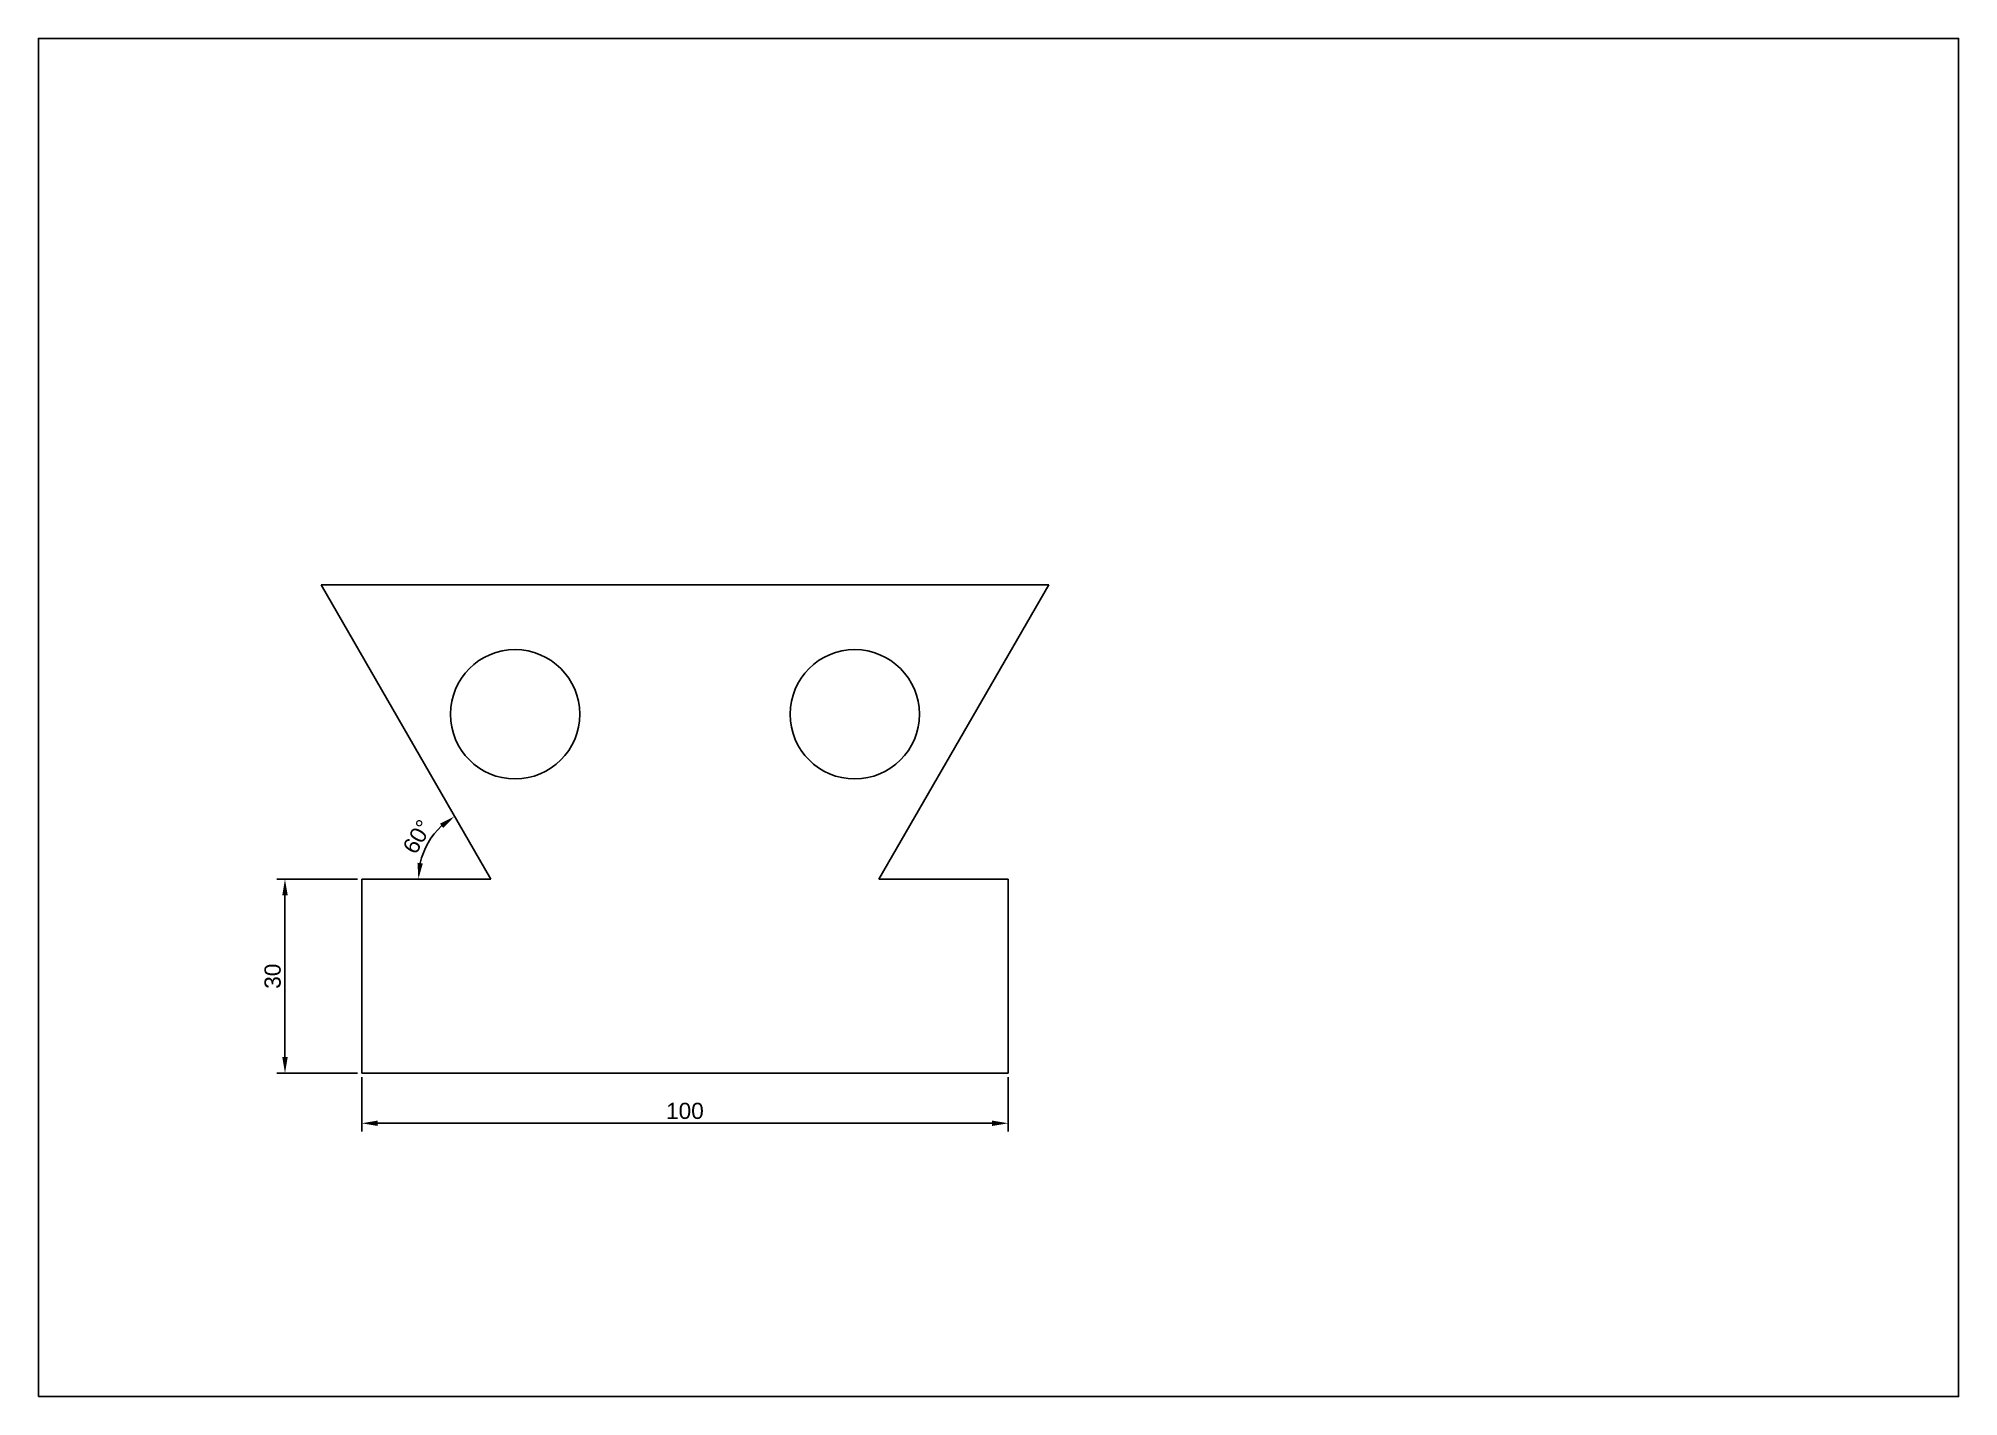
# Model space of a CAD drawing. Header units: millimetres. Extents: x 0 to 297, y 0 to 210.
import ezdxf

# ---------------------------------------------------------------- set-up
doc = ezdxf.new("R2010")
doc.units = ezdxf.units.MM
doc.styles.get("Standard").update_dxf_attribs({"font": 'arial.ttf'})
doc.dimstyles.new('ISO-25', dxfattribs={"dimtxt": 2.5, "dimasz": 2.5, "dimexe": 1.25, "dimexo": 0.625, "dimtad": 1, "dimtxsty": 'Standard', "dimcen": 2.5, "dimadec": 0, "dimazin": 0, "dimtfac": 1, "dimtmove": 0, "dimatfit": 3, "dimfxl": 1, "dimarcsym": 0})

# ---------------------------------------------------------------- blocks, each defined once
blk = doc.blocks.new('*D3')
at = {"color": 0, "lineweight": -2, "transparency": 16777216}
for p, q in [((50, 49.38), (50, 41.01)), ((150, 49.38), (150, 41.01)), ((147.5, 42.26), (52.5, 42.26))]:
    blk.add_line(p, q, dxfattribs=at)
at = {"color": 0, "transparency": 16777216}
for points in [[(52.5, 42.68), (52.5, 41.84), (50, 42.26)], [(147.5, 42.68), (147.5, 41.84), (150, 42.26)]]:
    blk.add_solid(points, dxfattribs=at)
at = {"layer": 'Defpoints', "color": 0, "transparency": 16777216}
for p in [(50, 50), (150, 50), (50, 42.26)]:
    blk.add_point(p, dxfattribs=at)
at = {"color": 0, "transparency": 16777216, "insert": (100, 44.16), "char_height": 2.5, "attachment_point": 5}
blk.add_mtext('100', dxfattribs=at)
blk = doc.blocks.new('*D4')
at = {"color": 0, "lineweight": -2, "transparency": 16777216}
for p, q in [((49.38, 80), (36.89, 80)), ((38.14, 52.5), (38.14, 77.5)), ((49.38, 50), (36.89, 50))]:
    blk.add_line(p, q, dxfattribs=at)
at = {"color": 0, "transparency": 16777216}
for points in [[(37.72, 77.5), (38.56, 77.5), (38.14, 80)], [(37.72, 52.5), (38.56, 52.5), (38.14, 50)]]:
    blk.add_solid(points, dxfattribs=at)
at = {"layer": 'Defpoints', "color": 0, "transparency": 16777216}
for p in [(38.14, 80), (50, 80), (50, 50)]:
    blk.add_point(p, dxfattribs=at)
at = {"color": 0, "transparency": 16777216, "insert": (36.24, 65), "char_height": 2.5, "attachment_point": 5, "rotation": 90}
blk.add_mtext('30', dxfattribs=at)
blk = doc.blocks.new('*D5')
at = {"color": 0, "lineweight": -2, "transparency": 16777216}
blk.add_arc((70, 80), 11.23, 132.7772, 167.2228, dxfattribs=at)
at = {"color": 0, "transparency": 16777216}
for points in [[(62.12, 88.58), (62.62, 87.91), (64.38, 89.73)], [(59.46, 82.44), (58.63, 82.53), (58.77, 80)]]:
    blk.add_solid(points, dxfattribs=at)
at = {"layer": 'Defpoints', "color": 0, "transparency": 16777216}
for p in [(43.73, 125.5), (61.39, 87.22), (50, 80), (70, 80), (70, 80)]:
    blk.add_point(p, dxfattribs=at)
at = {"color": 0, "transparency": 16777216, "insert": (58.62, 86.57), "char_height": 2.5, "attachment_point": 5, "rotation": 60}
blk.add_mtext('60°', dxfattribs=at)

msp = doc.modelspace()

# ---------------------------------------------------------------- linework, layer by layer
for p, q in [((70, 80), (43.731, 125.5)), ((43.731, 125.5), (156.269, 125.5)), ((156.269, 125.5), (43.731, 125.5)), ((130, 80), (156.269, 125.5)), ((50, 50), (50, 80)), ((50, 80), (70, 80)), ((150, 80), (130, 80)), ((150, 50), (150, 80)), ((50, 50), (150, 50)), ((150, 50), (50, 50))]:
    msp.add_line(p, q)
msp.add_lwpolyline([(0, 0), (297, 0), (297, 210), (0, 210)], close=True)
for centre in [(73.731, 105.5), (126.269, 105.5)]:
    msp.add_circle(centre, 10)

# ---------------------------------------------------------------- dimensions: what is measured, and where the dimension line sits
dim = msp.add_angular_dim_2l(base=(61.394, 87.221), line1=((70, 80), (43.731, 125.5)), line2=((50, 80), (70, 80)), dimstyle='ISO-25')
dim.commit()
dim.dimension.update_dxf_attribs({"geometry": '*D5', "text_midpoint": (58.625, 86.568)})
dim = msp.add_linear_dim(base=(38.139, 80), p1=(50, 50), p2=(50, 80), angle=90, dimstyle='ISO-25')
dim.commit()
dim.dimension.update_dxf_attribs({"geometry": '*D4', "text_midpoint": (36.237, 65)})
dim = msp.add_linear_dim(base=(50, 42.258), p1=(150, 50), p2=(50, 50), dimstyle='ISO-25')
dim.commit()
dim.dimension.update_dxf_attribs({"geometry": '*D3', "text_midpoint": (100, 44.16)})

doc.saveas('drawing.dxf')
